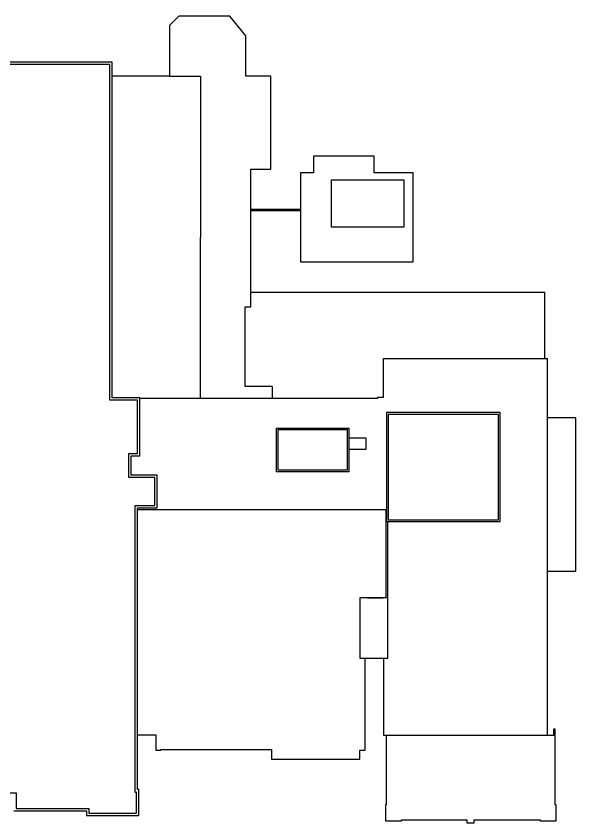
# Model space of a CAD drawing. Header units: inches. Extents: x -59 to 5673, y -29 to 4299.
# Drawn here: x 2807 to 5673, y 170 to 4299 of the extents above; entities that cross this region are included whole.
import ezdxf

# ---------------------------------------------------------------- set-up
doc = ezdxf.new("R2010")
doc.units = ezdxf.units.IN
doc.header["$LTSCALE"] = 96
doc.header["$MEASUREMENT"] = 0
doc.layers.add('A-ROOF-LEVL-THIN', color=1, linetype='Continuous')
doc.layers.add('A-WALL-PRHT', color=4, linetype='Continuous')

msp = doc.modelspace()

# ---------------------------------------------------------------- linework, layer by layer
at = {"layer": 'A-ROOF-LEVL-THIN'}
for p, q in [((4008.9, 3310.7), (4263.1, 3310.7)), ((4263.1, 3302.7), (4008.9, 3302.7)), ((3979.4, 2403.8), (3979.4, 2811.1)), ((4687.8, 2546.8), (5527.3, 2546.8)), ((4687.8, 2346.8), (4687.8, 2546.8)), ((5527.3, 618.3), (5527.3, 2546.8)), ((4117.7, 2403.8), (3979.4, 2403.8)), ((4117.7, 2403.8), (4117.7, 2342.8)), ((4656.8, 2342.8), (3441.3, 2342.8)), ((4687.8, 2346.8), (4656.8, 2346.8)), ((4656.8, 2346.8), (4656.8, 2342.8)), ((4599.3, 2138.8), (4510.8, 2138.8)), ((4599.3, 2083.3), (4599.3, 2138.8)), ((4510.8, 2083.3), (4599.3, 2083.3)), ((3429.3, 1774.3), (4700.8, 1774.3)), ((4700.8, 1774.3), (4700.8, 1321.8)), ((4709.8, 1321.8), (4709.8, 1711.8)), ((4606.3, 1321.8), (4686.3, 1321.8)), ((4687.8, 1013.3), (4687.8, 619.8)), ((4687.8, 619.8), (5527.3, 619.8))]:
    msp.add_line(p, q, dxfattribs=at)
for points in [[(3979.4, 2811.1), (4008.9, 2811.1), (4008.9, 3515.8), (4111.9, 3515.8), (4111.9, 3991.8), (3983.9, 3991.8), (3983.9, 4197.3), (3900.9, 4298.9), (3639.9, 4298.9), (3591.9, 4250.8), (3591.9, 3991.8), (3299, 3991.8)], [(3591.9, 3991.8), (3751.9, 3991.8)], [(3751.9, 3991.8), (3751.9, 3165.3), (3749.9, 3165.3), (3749.9, 2342.8)], [(3983.9, 3991.8), (3983.9, 3991.8)], [(4263.1, 3041.6), (4839.6, 3041.6), (4839.6, 3497.6), (4639.6, 3497.6), (4639.6, 3581.6), (4329.6, 3581.6), (4329.6, 3497.6), (4263.1, 3497.6), (4263.1, 3041.6)], [(5514.8, 2546.8), (5514.8, 2885.1), (4008.9, 2885.1)], [(5527.3, 1457.8), (5673.3, 1457.8), (5673.3, 2243.8), (5527.2, 2243.7)], [(3429.3, 620.3), (3522.3, 620.3), (3522.3, 542.8), (3548.8, 542.8), (3548.8, 545.8), (4114.3, 545.8), (4114.3, 496.3), (4567.8, 496.3), (4567.8, 542.3), (4594.3, 542.3), (4594.3, 1013.3)], [(4701.8, 619.8), (4701.8, 263.3), (4697.8, 263.3), (4697.8, 181.3), (4779.8, 181.3), (4779.8, 185.3), (5114.3, 185.3), (5114.3, 170.3), (5151.8, 170.3), (5151.8, 185.3), (5489.8, 185.3), (5489.8, 181.3), (5571.8, 181.3), (5571.8, 263.3), (5567.8, 263.3), (5567.8, 650.3), (5559.3, 650.3), (5559.3, 618.3), (5527.3, 618.3), (5527.3, 619.8)]]:
    msp.add_lwpolyline(points, dxfattribs=at)
for points in [[(4422.1, 3461.6), (4792.1, 3461.6), (4792.1, 3218.6), (4422.1, 3218.6)], [(4567.8, 1013.3), (4709.8, 1013.3), (4709.8, 1321.8), (4567.8, 1321.8)]]:
    msp.add_lwpolyline(points, close=True, dxfattribs=at)
at = {"layer": 'A-WALL-PRHT'}
for points in [[(2795.5, 231.8), (3167.3, 231.8), (3167.3, 207.8), (3435.3, 207.8), (3435.3, 342.3), (3429.3, 340.8), (3429.3, 1782.8), (3528.6, 1782.8), (3528.6, 1950.3), (3396.6, 1950.3), (3396.6, 2049.3), (3441.3, 2049.3), (3441.3, 2344.8), (3298.9, 2344.8), (3298.9, 4062.8), (2359.9, 4062.8)], [(2575.3, 324.8), (2807.5, 324.8), (2807.5, 243.8), (3179.3, 243.8), (3179.3, 219.8), (3423.3, 219.8), (3423.3, 327), (3417.3, 325.5), (3417.3, 1794.8), (3516.6, 1794.8), (3516.6, 1938.3), (3384.6, 1938.3), (3384.6, 2061.3), (3429.3, 2061.3), (3429.3, 2332.8), (3286.9, 2332.8), (3286.9, 4050.8), (2371.9, 4050.8)]]:
    msp.add_lwpolyline(points, dxfattribs=at)
for points in [[(4702.8, 1711.8), (5286.3, 1711.8), (5286.3, 1729.8), (5286.3, 2269.8), (4702.8, 2269.8)], [(4711.8, 1720.8), (5277.3, 1720.8), (5277.3, 1729.8), (5277.3, 2260.8), (4711.8, 2260.8)], [(4140.8, 2190.8), (4510.8, 2190.8), (4510.8, 1967.3), (4140.8, 1967.3)], [(4148.8, 2182.8), (4502.8, 2182.8), (4502.8, 1975.3), (4148.8, 1975.3)]]:
    msp.add_lwpolyline(points, close=True, dxfattribs=at)

doc.saveas('drawing.dxf')
